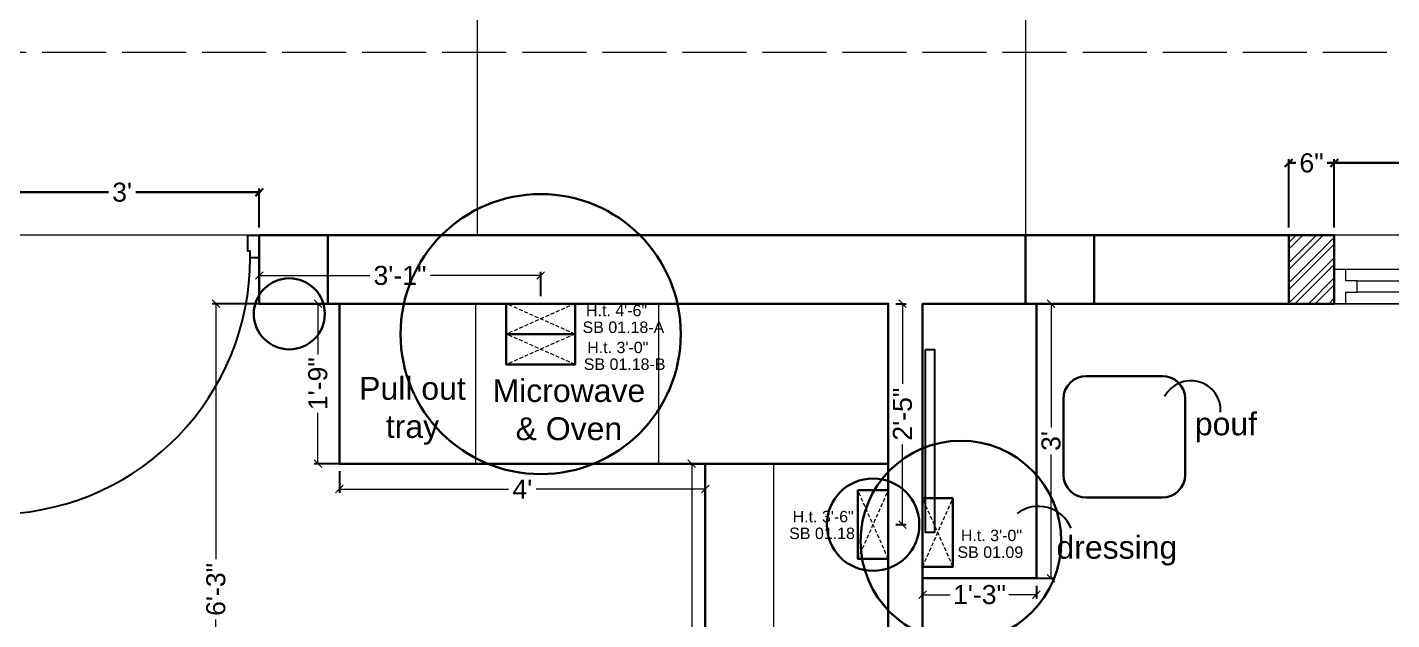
# Model space of a CAD drawing. Header units: millimetres. Extents: x 56222 to 3066687, y -650199 to -121287.
# Drawn here: x 147628.5 to 147807.4, y -177145 to -177067.3 of the extents above; entities that cross this region are included whole.
import ezdxf

# ---------------------------------------------------------------- set-up
doc = ezdxf.new("R2010")
doc.units = ezdxf.units.MM
doc.header["$MEASUREMENT"] = 0
doc.header["$PDMODE"] = 35
for name, pattern in [('ACAD_ISO02W100', [15, 12, -3]), ('DASHED', [0.75, 0.5, -0.25]), ('DASHED2', [0.375, 0.25, -0.125])]:
    doc.linetypes.add(name, pattern=pattern)
doc.layers.get('Defpoints').update_dxf_attribs({"color": 220})
doc.layers.add('AR DOOR', color=40, linetype='Continuous')
doc.layers.add('AR ELE-5', color=134, linetype='Continuous')
for name, color, linetype, lineweight in [('COLUMN', 1, 'Continuous', 30), ('dim05', 1, 'Continuous', 13), ('el', 7, 'Continuous', 20), ('ELEC-wires', 1, 'DASHED2', 13), ('Electrical', 84, 'Continuous', 30), ('FURNITURE', 32, 'Continuous', 9), ('GROUND FLOOR', 7, 'Continuous', 9), ('GROUND FLOOR  ( PLINE )', 251, 'Continuous', 30), ('Labelling', 1, 'Continuous', 25), ('SECOND FLOOR ( DW_RAIL )', 7, 'Continuous', 9), ('wall', 7, 'Continuous', 30), ('XX~SLAB ( BEAM )~ ( DIM )', 7, 'Continuous', 9)]:
    doc.layers.add(name, color=color, linetype=linetype, lineweight=lineweight)
doc.styles.add('Arial', font='arial.ttf')
doc.styles.get("Standard").update_dxf_attribs({"font": 'arial.ttf', "height": 6})
doc.styles.add('style4', font='ARIALN.TTF')
doc.dimstyles.new('ISO-25', dxfattribs={"dimtxt": 2.5, "dimasz": 1, "dimexe": 0.5, "dimexo": 1, "dimtad": 0, "dimdec": 1, "dimlunit": 4, "dimtxsty": 'Standard', "dimblk": 'OBLIQUE', "dimcen": 2.5, "dimclrd": 1, "dimclre": 1, "dimclrt": 5, "dimadec": 0, "dimazin": 0, "dimtfac": 1, "dimtdec": 1, "dimtmove": 0, "dimatfit": 3, "dimfxl": 1, "dimlwd": -1, "dimarcsym": 0})

# ---------------------------------------------------------------- blocks, each defined once
blk = doc.blocks.new('*U470')
for points in [[(-40, 0), (0, 0), (0, 30), (10, 30), (10, 100), (-40, 100)], [(1160, 0), (1120, 0), (1120, 30), (1110, 30), (1110, 100), (1160, 100)], [(0, 0), (0, -1120), (30, -1120), (30, 0)]]:
    blk.add_lwpolyline(points, close=True)
at = {"layer": 'AR ELE-5', "linetype": 'ByBlock', "ltscale": 15}
blk.add_arc((-1.6, 0.7), 1121.6, 272.37301, 359.96526, dxfattribs=at)
blk = doc.blocks.new('_Oblique')
at = {"layer": 'wall', "color": 0, "lineweight": -2}
blk.add_line((-0.5, -0.5), (0.5, 0.5), dxfattribs=at)
blk = doc.blocks.new('*D481')
at = {"layer": 'Defpoints', "color": 0, "transparency": 16777216}
for p in [(147745.89, -177139.57), (147760.83, -177139.57), (147760.83, -177141.73)]:
    blk.add_point(p, dxfattribs=at)
at = {"layer": 'dim05', "color": 1, "linetype": 'Continuous', "lineweight": -2, "transparency": 16777216}
for p, q in [((147745.89, -177140.57), (147745.89, -177142.23)), ((147760.83, -177140.57), (147760.83, -177142.23))]:
    blk.add_line(p, q, dxfattribs=at)
at = {"layer": 'dim05', "color": 1, "linetype": 'Continuous', "transparency": 16777216}
for p, q in [((147745.89, -177141.73), (147749.53, -177141.73)), ((147760.83, -177141.73), (147757.19, -177141.73))]:
    blk.add_line(p, q, dxfattribs=at)
at = {"layer": 'dim05', "color": 1, "transparency": 16777216, "rotation": 180}
blk.add_blockref('_Oblique', (147745.89, -177141.73), dxfattribs=at)
at = {"layer": 'dim05', "color": 1, "transparency": 16777216}
blk.add_blockref('_Oblique', (147760.83, -177141.73), dxfattribs=at)
at = {"layer": 'dim05', "color": 5, "lineweight": 25, "transparency": 16777216, "insert": (147753.36, -177141.73), "char_height": 2.5, "attachment_point": 5, "style": 'Arial'}
blk.add_mtext('1\'-3"', dxfattribs=at)
blk = doc.blocks.new('*D482')
at = {"layer": 'Defpoints', "color": 0, "transparency": 16777216}
for p in [(147758.04, -177103.54), (147762.75, -177103.54), (147758.7, -177139.57)]:
    blk.add_point(p, dxfattribs=at)
at = {"layer": 'dim05', "color": 1, "linetype": 'Continuous', "lineweight": -2, "transparency": 16777216}
for p, q in [((147759.04, -177103.54), (147763.25, -177103.54)), ((147759.7, -177139.57), (147763.25, -177139.57))]:
    blk.add_line(p, q, dxfattribs=at)
at = {"layer": 'dim05', "color": 1, "linetype": 'Continuous', "transparency": 16777216}
for p, q in [((147762.75, -177103.54), (147762.75, -177119.78)), ((147762.75, -177139.57), (147762.75, -177123.33))]:
    blk.add_line(p, q, dxfattribs=at)
at = {"layer": 'dim05', "color": 1, "transparency": 16777216}
for p, rotation in [((147762.75, -177103.54), 90), ((147762.75, -177139.57), 270)]:
    blk.add_blockref('_Oblique', p, dxfattribs=dict(at, rotation=rotation))
at = {"layer": 'dim05', "color": 5, "lineweight": 25, "transparency": 16777216, "insert": (147762.75, -177121.56), "char_height": 2.5, "attachment_point": 5, "rotation": 90, "style": 'Arial'}
blk.add_mtext("3'", dxfattribs=at)
blk = doc.blocks.new('*D492')
at = {"layer": 'Defpoints', "color": 0, "transparency": 16777216}
for p in [(147671.75, -177103.54), (147666.57, -177124.54), (147671.04, -177124.54)]:
    blk.add_point(p, dxfattribs=at)
at = {"layer": 'dim05', "color": 1, "linetype": 'Continuous', "lineweight": -2, "transparency": 16777216}
for p, q in [((147670.75, -177103.54), (147666.07, -177103.54)), ((147670.04, -177124.54), (147666.07, -177124.54))]:
    blk.add_line(p, q, dxfattribs=at)
at = {"layer": 'dim05', "color": 1, "linetype": 'Continuous', "transparency": 16777216}
for p, q in [((147666.57, -177103.54), (147666.57, -177110.21)), ((147666.57, -177124.54), (147666.57, -177117.87))]:
    blk.add_line(p, q, dxfattribs=at)
at = {"layer": 'dim05', "color": 1, "transparency": 16777216}
for p, rotation in [((147666.57, -177103.54), 90), ((147666.57, -177124.54), 270)]:
    blk.add_blockref('_Oblique', p, dxfattribs=dict(at, rotation=rotation))
at = {"layer": 'dim05', "color": 5, "lineweight": 25, "transparency": 16777216, "insert": (147666.57, -177114.04), "char_height": 2.5, "attachment_point": 5, "rotation": 90, "style": 'Arial'}
blk.add_mtext('1\'-9"', dxfattribs=at)
blk = doc.blocks.new('*D493')
at = {"layer": 'Defpoints', "color": 0, "transparency": 16777216}
for p in [(147669.39, -177124.54), (147717.39, -177124.54), (147717.39, -177127.88)]:
    blk.add_point(p, dxfattribs=at)
at = {"layer": 'dim05', "color": 1, "linetype": 'Continuous', "lineweight": -2, "transparency": 16777216}
for p, q in [((147669.39, -177125.54), (147669.39, -177128.38)), ((147717.39, -177125.54), (147717.39, -177128.38))]:
    blk.add_line(p, q, dxfattribs=at)
at = {"layer": 'dim05', "color": 1, "linetype": 'Continuous', "transparency": 16777216}
for p, q in [((147669.39, -177127.88), (147691.57, -177127.88)), ((147717.39, -177127.88), (147695.22, -177127.88))]:
    blk.add_line(p, q, dxfattribs=at)
at = {"layer": 'dim05', "color": 1, "transparency": 16777216, "rotation": 180}
blk.add_blockref('_Oblique', (147669.39, -177127.88), dxfattribs=at)
at = {"layer": 'dim05', "color": 1, "transparency": 16777216}
blk.add_blockref('_Oblique', (147717.39, -177127.88), dxfattribs=at)
at = {"layer": 'dim05', "color": 5, "lineweight": 25, "transparency": 16777216, "insert": (147693.39, -177127.88), "char_height": 2.5, "attachment_point": 5, "style": 'Arial'}
blk.add_mtext("4'", dxfattribs=at)
blk = doc.blocks.new('*D494')
at = {"layer": 'Defpoints', "color": 0, "transparency": 16777216}
for p in [(147717.39, -177124.54), (147715.61, -177196.54), (147717.39, -177196.54)]:
    blk.add_point(p, dxfattribs=at)
at = {"layer": 'dim05', "color": 1, "linetype": 'Continuous', "lineweight": -2, "transparency": 16777216}
for p, q in [((147716.39, -177124.54), (147715.11, -177124.54)), ((147716.39, -177196.54), (147715.11, -177196.54))]:
    blk.add_line(p, q, dxfattribs=at)
at = {"layer": 'dim05', "color": 1, "linetype": 'Continuous', "transparency": 16777216}
for p, q in [((147715.61, -177124.54), (147715.61, -177158.76)), ((147715.61, -177196.54), (147715.61, -177162.32))]:
    blk.add_line(p, q, dxfattribs=at)
at = {"layer": 'dim05', "color": 1, "transparency": 16777216}
for p, rotation in [((147715.61, -177124.54), 90), ((147715.61, -177196.54), 270)]:
    blk.add_blockref('_Oblique', p, dxfattribs=dict(at, rotation=rotation))
at = {"layer": 'dim05', "color": 5, "lineweight": 25, "transparency": 16777216, "insert": (147715.61, -177160.54), "char_height": 2.5, "attachment_point": 5, "rotation": 90, "style": 'Arial'}
blk.add_mtext("6'", dxfattribs=at)
blk = doc.blocks.new('*D537')
at = {"layer": 'Defpoints', "color": 0, "transparency": 16777216}
for p in [(147859.89, -177085.07), (147799.89, -177086.69), (147859.89, -177086.69)]:
    blk.add_point(p, dxfattribs=at)
at = {"layer": 'dim05', "color": 5, "linetype": 'Continuous', "lineweight": -2, "transparency": 16777216}
for p, q in [((147799.89, -177085.69), (147799.89, -177084.57)), ((147859.89, -177085.69), (147859.89, -177084.57))]:
    blk.add_line(p, q, dxfattribs=at)
at = {"layer": 'dim05', "color": 5, "linetype": 'Continuous', "lineweight": 30, "transparency": 16777216}
for p, q in [((147799.89, -177085.07), (147828.12, -177085.07)), ((147859.89, -177085.07), (147831.67, -177085.07))]:
    blk.add_line(p, q, dxfattribs=at)
at = {"layer": 'dim05', "color": 5, "lineweight": 30, "transparency": 16777216, "rotation": 180}
blk.add_blockref('_Oblique', (147799.89, -177085.07), dxfattribs=at)
at = {"layer": 'dim05', "color": 5, "lineweight": 30, "transparency": 16777216}
blk.add_blockref('_Oblique', (147859.89, -177085.07), dxfattribs=at)
at = {"layer": 'dim05', "color": 5, "lineweight": 30, "transparency": 16777216, "insert": (147829.89, -177085.07), "char_height": 2.5, "attachment_point": 5, "style": 'Arial'}
blk.add_mtext("5'", dxfattribs=at)
blk = doc.blocks.new('*D538')
at = {"layer": 'Defpoints', "color": 0, "transparency": 16777216}
for p in [(147793.93, -177085.07), (147793.93, -177094.54), (147799.89, -177094.54)]:
    blk.add_point(p, dxfattribs=at)
at = {"layer": 'dim05', "color": 5, "linetype": 'Continuous', "lineweight": -2, "transparency": 16777216}
for p, q in [((147793.93, -177093.54), (147793.93, -177084.57)), ((147799.89, -177093.54), (147799.89, -177084.57))]:
    blk.add_line(p, q, dxfattribs=at)
at = {"layer": 'dim05', "color": 5, "linetype": 'Continuous', "lineweight": 30, "transparency": 16777216}
for p, q in [((147793.93, -177085.07), (147794.84, -177085.07)), ((147799.89, -177085.07), (147798.98, -177085.07))]:
    blk.add_line(p, q, dxfattribs=at)
at = {"layer": 'dim05', "color": 5, "lineweight": 30, "transparency": 16777216, "rotation": 180}
blk.add_blockref('_Oblique', (147793.93, -177085.07), dxfattribs=at)
at = {"layer": 'dim05', "color": 5, "lineweight": 30, "transparency": 16777216}
blk.add_blockref('_Oblique', (147799.89, -177085.07), dxfattribs=at)
at = {"layer": 'dim05', "color": 5, "lineweight": 30, "transparency": 16777216, "insert": (147796.91, -177085.07), "char_height": 2.5, "attachment_point": 5, "style": 'Arial'}
blk.add_mtext('6"', dxfattribs=at)
blk = doc.blocks.new('*D559')
at = {"layer": 'Defpoints', "color": 0, "transparency": 16777216}
for p in [(147658.89, -177088.92), (147622.89, -177094.54), (147658.89, -177094.54)]:
    blk.add_point(p, dxfattribs=at)
at = {"layer": 'dim05', "color": 5, "linetype": 'Continuous', "lineweight": -2, "transparency": 16777216}
for p, q in [((147622.89, -177093.54), (147622.89, -177088.42)), ((147658.89, -177093.54), (147658.89, -177088.42))]:
    blk.add_line(p, q, dxfattribs=at)
at = {"layer": 'dim05', "color": 5, "linetype": 'Continuous', "lineweight": 30, "transparency": 16777216}
for p, q in [((147622.89, -177088.92), (147639.12, -177088.92)), ((147658.89, -177088.92), (147642.67, -177088.92))]:
    blk.add_line(p, q, dxfattribs=at)
at = {"layer": 'dim05', "color": 5, "lineweight": 30, "transparency": 16777216, "rotation": 180}
blk.add_blockref('_Oblique', (147622.89, -177088.92), dxfattribs=at)
at = {"layer": 'dim05', "color": 5, "lineweight": 30, "transparency": 16777216}
blk.add_blockref('_Oblique', (147658.89, -177088.92), dxfattribs=at)
at = {"layer": 'dim05', "color": 5, "lineweight": 30, "transparency": 16777216, "insert": (147640.89, -177088.92), "char_height": 2.5, "attachment_point": 5, "style": 'Arial'}
blk.add_mtext("3'", dxfattribs=at)
blk = doc.blocks.new('6616')
at = {"color": 242, "linetype": 'DASHED', "true_color": 0xcd2027}
for p, q in [((386784.79, -36915.77), (386775.78, -36911.78)), ((386784.79, -36911.78), (386775.78, -36915.77))]:
    blk.add_line(p, q, dxfattribs=at)
at = {"layer": 'ELEC-wires', "color": 5, "linetype": 'ByBlock', "lineweight": 30, "ltscale": 4}
blk.add_lwpolyline([(386775.78, -36911.78), (386784.79, -36911.78), (386784.79, -36915.77), (386775.78, -36915.77)], close=True, dxfattribs=at)
blk = doc.blocks.new('*D808')
at = {"layer": 'Defpoints', "color": 0, "transparency": 16777216}
for p in [(147658.89, -177099.84), (147658.89, -177103.54), (147695.8, -177103.54)]:
    blk.add_point(p, dxfattribs=at)
at = {"layer": 'dim05', "color": 1, "linetype": 'Continuous', "lineweight": -2, "transparency": 16777216}
for p, q in [((147658.89, -177102.54), (147658.89, -177099.34)), ((147695.8, -177102.54), (147695.8, -177099.34))]:
    blk.add_line(p, q, dxfattribs=at)
at = {"layer": 'dim05', "color": 1, "linetype": 'Continuous', "transparency": 16777216}
for p, q in [((147658.89, -177099.84), (147673.4, -177099.84)), ((147695.8, -177099.84), (147681.29, -177099.84))]:
    blk.add_line(p, q, dxfattribs=at)
at = {"layer": 'dim05', "color": 1, "transparency": 16777216, "rotation": 180}
blk.add_blockref('_Oblique', (147658.89, -177099.84), dxfattribs=at)
at = {"layer": 'dim05', "color": 1, "transparency": 16777216}
blk.add_blockref('_Oblique', (147695.8, -177099.84), dxfattribs=at)
at = {"layer": 'dim05', "color": 5, "lineweight": 25, "transparency": 16777216, "insert": (147677.34, -177099.84), "char_height": 2.5, "attachment_point": 5, "style": 'Arial'}
blk.add_mtext('3\'-1"', dxfattribs=at)
blk = doc.blocks.new('*D809')
at = {"layer": 'Defpoints', "color": 0, "transparency": 16777216}
for p in [(147741.39, -177103.54), (147741.39, -177132.54), (147743.26, -177132.54)]:
    blk.add_point(p, dxfattribs=at)
at = {"layer": 'dim05', "color": 1, "linetype": 'Continuous', "lineweight": -2, "transparency": 16777216}
for p, q in [((147742.39, -177103.54), (147743.76, -177103.54)), ((147742.39, -177132.54), (147743.76, -177132.54))]:
    blk.add_line(p, q, dxfattribs=at)
at = {"layer": 'dim05', "color": 1, "linetype": 'Continuous', "transparency": 16777216}
for p, q in [((147743.26, -177103.54), (147743.26, -177114.07)), ((147743.26, -177132.54), (147743.26, -177122.01))]:
    blk.add_line(p, q, dxfattribs=at)
at = {"layer": 'dim05', "color": 1, "transparency": 16777216}
for p, rotation in [((147743.26, -177103.54), 90), ((147743.26, -177132.54), 270)]:
    blk.add_blockref('_Oblique', p, dxfattribs=dict(at, rotation=rotation))
at = {"layer": 'dim05', "color": 5, "lineweight": 25, "transparency": 16777216, "insert": (147743.26, -177118.04), "char_height": 2.5, "attachment_point": 5, "rotation": 90, "style": 'Arial'}
blk.add_mtext('2\'-5"', dxfattribs=at)
blk = doc.blocks.new('*D838')
at = {"layer": 'Defpoints', "color": 0, "transparency": 16777216}
for p in [(147653.19, -177103.54), (147660.31, -177103.54), (147660.31, -177178.54)]:
    blk.add_point(p, dxfattribs=at)
at = {"layer": 'dim05', "color": 1, "linetype": 'Continuous', "lineweight": -2, "transparency": 16777216}
for p, q in [((147659.31, -177103.54), (147652.69, -177103.54)), ((147659.31, -177178.54), (147652.69, -177178.54))]:
    blk.add_line(p, q, dxfattribs=at)
at = {"layer": 'dim05', "color": 1, "linetype": 'Continuous', "transparency": 16777216}
for p, q in [((147653.19, -177103.54), (147653.19, -177137.09)), ((147653.19, -177178.54), (147653.19, -177145))]:
    blk.add_line(p, q, dxfattribs=at)
at = {"layer": 'dim05', "color": 1, "transparency": 16777216}
for p, rotation in [((147653.19, -177103.54), 90), ((147653.19, -177178.54), 270)]:
    blk.add_blockref('_Oblique', p, dxfattribs=dict(at, rotation=rotation))
at = {"layer": 'dim05', "color": 5, "lineweight": 25, "transparency": 16777216, "insert": (147653.19, -177141.04), "char_height": 2.5, "attachment_point": 5, "rotation": 90, "style": 'Arial'}
blk.add_mtext('6\'-3"', dxfattribs=at)

msp = doc.modelspace()

# ---------------------------------------------------------------- hatches: boundary and pattern name
at = {"layer": 'GROUND FLOOR  ( PLINE )', "lineweight": 5}
h = msp.add_hatch(dxfattribs=at)
h.set_pattern_fill('ANSI32', color=3, scale=5)
h.set_pattern_definition([(45, (-603.2962, 0), (-1.325825215, 1.325825215), []), (45, (-602.4123, 0), (-1.325825215, 1.325825215), [])])
h.paths.add_polyline_path([(147799.8913, -177094.5426), (147793.9334, -177094.5426), (147793.9334, -177103.5426), (147799.8913, -177103.5426)])

# ---------------------------------------------------------------- linework, layer by layer
at = {"color": 5}
msp.add_lwpolyline([(147746.2583, -177109.5429), (147747.4339, -177109.5429), (147747.4339, -177133.5509), (147746.2583, -177133.5509)], close=True, dxfattribs=at)
at = {"layer": 'COLUMN'}
for points in [[(147658.8913, -177094.5426), (147667.8913, -177094.5426), (147667.8913, -177103.5426), (147658.8913, -177103.5426)], [(147759.3913, -177094.5426), (147768.3913, -177094.5426), (147768.3913, -177103.5426), (147759.3913, -177103.5426)]]:
    msp.add_lwpolyline(points, close=True, dxfattribs=at)
at = {"layer": 'FURNITURE', "lineweight": 30}
for p, q in [((147669.3913, -177103.5426), (147669.3913, -177124.5426)), ((147669.3913, -177124.5426), (147741.3913, -177124.5426)), ((147717.3913, -177232.5426), (147717.3913, -177124.5426))]:
    msp.add_line(p, q, dxfattribs=at)
at = {"layer": 'FURNITURE', "lineweight": 9}
for p, q in [((147687.2925, -177124.5426), (147687.2925, -177103.5426)), ((147711.2925, -177124.5426), (147711.2925, -177103.5426))]:
    msp.add_line(p, q, dxfattribs=at)
at = {"layer": 'FURNITURE', "lineweight": 5}
msp.add_line((147726.3388, -177124.5426), (147726.3388, -177196.5414), dxfattribs=at)
at = {"layer": 'FURNITURE', "lineweight": 30}
msp.add_lwpolyline([(147745.8913, -177103.5426), (147760.8319, -177103.5426), (147760.8319, -177139.5691), (147745.8913, -177139.5691)], close=True, dxfattribs=at)
msp.add_lwpolyline([(147767.3682, -177113.0336), (147777.3364, -177113.0336, -0.41421356), (147780.3364, -177116.0336), (147780.3364, -177125.9896, -0.41421356), (147777.3364, -177128.9896), (147767.3682, -177128.9896, -0.41421356), (147764.3682, -177125.9896), (147764.3682, -177116.0336, -0.41421356)], format="xyb", close=True, dxfattribs=at)
at = {"layer": 'GROUND FLOOR'}
for p, q in [((147904.8913, -177094.5426), (147504.3913, -177094.5426)), ((147658.8913, -177094.5426), (147658.8913, -177103.5426)), ((147667.8913, -177094.5426), (147667.8913, -177103.5426)), ((147799.8913, -177094.5426), (147799.8913, -177103.5426)), ((147741.3913, -177103.5426), (147658.8913, -177103.5426)), ((147741.3913, -177103.5426), (147741.3913, -177232.5426)), ((147895.8913, -177103.5426), (147745.8913, -177103.5426)), ((147745.8913, -177103.5426), (147745.8913, -177232.5426))]:
    msp.add_line(p, q, dxfattribs=at)
at = {"layer": 'GROUND FLOOR', "linetype": 'ACAD_ISO02W100', "ltscale": 0.7}
msp.add_lwpolyline([(147504.3913, -177070.5426), (147900.3913, -177070.5426)], dxfattribs=at)
at = {"layer": 'GROUND FLOOR  ( PLINE )'}
msp.add_lwpolyline([(147667.8913, -177094.5426), (147793.9334, -177094.5426), (147793.9334, -177103.5426), (147745.8913, -177103.5426), (147745.8913, -177232.5426), (147763.8913, -177232.5426), (147763.8913, -177237.0426), (147717.3913, -177237.0426), (147717.3913, -177232.5426), (147741.3913, -177232.5426), (147741.3913, -177103.5426), (147667.8913, -177103.5426)], close=True, dxfattribs=at)
at = {"layer": 'GROUND FLOOR  ( PLINE )', "color": 3}
msp.add_lwpolyline([(147799.8913, -177094.5426), (147793.9334, -177094.5426), (147793.9334, -177103.5426), (147799.8913, -177103.5426)], close=True, dxfattribs=at)
at = {"layer": 'Labelling', "color": 1}
for centre, radius, start, end in [((147781.0868, -177117.5523, -0.0006), 3.9055, 356.984175, 151.861943), ((147761.0876, -177134.7604, -0.0704), 4.6266, 22.468046, 127.178331)]:
    msp.add_arc(centre, radius, start, end, dxfattribs=at)
at = {"layer": 'SECOND FLOOR ( DW_RAIL )', "color": 3}
msp.add_lwpolyline([(147859.8913, -177099.0426), (147858.3913, -177099.0426), (147858.3913, -177100.5426), (147856.8913, -177100.5426), (147856.8913, -177102.0426), (147802.8913, -177102.0426), (147802.8913, -177100.5426), (147801.3913, -177100.5426), (147801.3913, -177099.0426), (147799.8913, -177099.0426), (147799.8913, -177103.5426), (147801.3913, -177103.5426), (147801.3913, -177102.0426), (147802.8913, -177102.0426), (147802.8913, -177100.5426), (147856.8913, -177100.5426), (147856.8913, -177102.0426), (147858.3913, -177102.0426), (147858.3913, -177103.5426), (147859.8913, -177103.5426), (147859.8913, -177099.0426), (147799.8913, -177099.0426), (147799.8913, -177103.5426), (147859.8913, -177103.5426)], close=True, dxfattribs=at)
at = {"layer": 'XX~SLAB ( BEAM )~ ( DIM )'}
msp.add_lwpolyline([(147759.3913, -177094.5426), (147687.5114, -177094.5426), (147687.5114, -177041.2926), (147759.3913, -177041.2926)], close=True, dxfattribs=at)
at = {"layer": 'XX~SLAB ( BEAM )~ ( DIM )', "color": 242, "lineweight": 30, "true_color": 0xcd2027}
for centre, radius in [((147695.7961, -177107.5295), 18.3762), ((147662.8224, -177104.873), 4.6627), ((147750.919, -177134.7028), 13.1719), ((147739.3979, -177132.5426), 6.0677)]:
    msp.add_circle(centre, radius, dxfattribs=at)

# ---------------------------------------------------------------- block references
at = {"layer": 'AR DOOR', "linetype": 'ByBlock', "lineweight": -2, "extrusion": (0, 0, -1), "xscale": -0.02999999999997555, "yscale": 0.02999999999997555, "zscale": -0.02999999999997555}
msp.add_blockref('*U470', (-147624.0913, -177097.5426), dxfattribs=at)
at = {"layer": 'el', "color": 1}
for p in [(-239084.4912, -140191.7589), (-239084.4912, -140195.7457)]:
    msp.add_blockref('6616', p, dxfattribs=at)
at = {"layer": 'el', "color": 1, "rotation": 270}
for p in [(184653.1751, 209647.7446), (184661.662, 209646.7182)]:
    msp.add_blockref('6616', p, dxfattribs=at)

# ---------------------------------------------------------------- texts
at = {"layer": 'Electrical', "color": 240, "true_color": 0xed1f24, "transparency": 33554687}
for s, p in [('H.t. 4\'-6"', (147701.7441, -177105.1822)), ('H.t. 3\'-0"', (147701.9038, -177110.0319)), ('H.t. 3\'-6"', (147728.8457, -177132.2326)), ('H.t. 3\'-0"', (147750.919, -177134.7028))]:
    msp.add_text(s, height=1.5, dxfattribs=at).set_placement(p)
at = {"layer": 'Electrical', "color": 5, "transparency": 33554687}
for s, p in [('SB 01.18-A', (147701.293, -177107.38)), ('SB 01.18-B', (147701.4526, -177112.2297)), ('SB 01.18', (147728.3946, -177134.4304)), ('SB 01.09', (147750.4678, -177136.9006))]:
    msp.add_text(s, height=1.5, dxfattribs=at).set_placement(p)
at = {"layer": 'Labelling', "color": 1, "char_height": 3, "attachment_point": 5, "style": 'style4'}
for s, insert, width in [('\\A1;{\\fArial|b0|i0|c0|p34;Pull out tray}', (147678.9786, -177117.6075, -0.0045), 14.809255), ('\\A1;{\\fArial|b0|i0|c0|p34;Microwave & Oven}', (147699.4985, -177117.4708, -0.0022), 14.809255), ('\\A1;{\\fArial|b0|i0|c0|p34;pouf }', (147785.6816, -177119.7654, -0.0704), 33.454272), ('\\A1;\\pxql;{\\fArial|b0|i0|c0|p34;dressing}', (147780.1845, -177135.9602, -0.0704), 33.454272)]:
    msp.add_mtext(s, dxfattribs=dict(at, insert=insert, width=width))

# ---------------------------------------------------------------- dimensions: what is measured, and where the dimension line sits
at = {"layer": 'dim05', "color": 27, "lineweight": 30, "true_color": 0x7d5120}
for base, p1, p2, picture, middle in [((147793.9334, -177085.0706), (147799.8913, -177094.5426), (147793.9334, -177094.5426), '*D538', (147796.9124, -177085.0706)), ((147859.8913, -177085.0706), (147799.8913, -177086.691), (147859.8913, -177086.691), '*D537', (147829.8913, -177085.0706)), ((147658.8913, -177088.9165), (147622.8913, -177094.5426), (147658.8913, -177094.5426), '*D559', (147640.8913, -177088.9165))]:
    dim = msp.add_linear_dim(base=base, p1=p1, p2=p2, dimstyle='ISO-25', override={"dimtxsty": 'Arial', "dimclrd": 5, "dimclre": 5, "dimtmove": 1, "dimlwd": 30}, dxfattribs=at)
    dim.commit()
    dim.dimension.update_dxf_attribs({"geometry": picture, "text_midpoint": middle})
at = {"layer": 'dim05', "color": 27, "lineweight": 25, "true_color": 0x7d5120}
for base, p1, p2, picture, middle in [((147658.8913, -177099.844), (147695.7961, -177103.5426), (147658.8913, -177103.5426), '*D808', (147677.3437, -177099.844)), ((147717.3913, -177127.8798), (147669.3913, -177124.5426), (147717.3913, -177124.5426), '*D493', (147693.3913, -177127.8798)), ((147760.8319, -177141.7347), (147745.8913, -177139.5691), (147760.8319, -177139.5691), '*D481', (147753.3616, -177141.7347))]:
    dim = msp.add_linear_dim(base=base, p1=p1, p2=p2, dimstyle='ISO-25', override={"dimtxsty": 'Arial'}, dxfattribs=at)
    dim.commit()
    dim.dimension.update_dxf_attribs({"geometry": picture, "text_midpoint": middle})
for base, p1, p2, override, picture, middle in [((147653.1924, -177103.5426), (147660.3142, -177178.5426), (147660.3142, -177103.5426), {"dimdec": 0, "dimtxsty": 'Arial'}, '*D838', (147653.1924, -177141.0426)), ((147666.571, -177124.5426), (147671.7467, -177103.5426), (147671.037, -177124.5426), {"dimtxsty": 'Arial'}, '*D492', (147666.571, -177114.0426)), ((147743.2572, -177132.5426), (147741.3913, -177103.5426), (147741.3913, -177132.5426), {"dimtxsty": 'Arial'}, '*D809', (147743.2572, -177118.0426)), ((147762.7499, -177103.5426), (147758.6953, -177139.5691), (147758.0375, -177103.5426), {"dimtxsty": 'Arial'}, '*D482', (147762.7499, -177121.5559)), ((147715.6135, -177196.5414), (147717.3913, -177124.5426), (147717.3913, -177196.5414), {"dimdec": 0, "dimtxsty": 'Arial'}, '*D494', (147715.6135, -177160.542))]:
    dim = msp.add_linear_dim(base=base, p1=p1, p2=p2, angle=90, dimstyle='ISO-25', override=override, dxfattribs=at)
    dim.commit()
    dim.dimension.update_dxf_attribs({"geometry": picture, "text_midpoint": middle})

doc.saveas('drawing.dxf')
